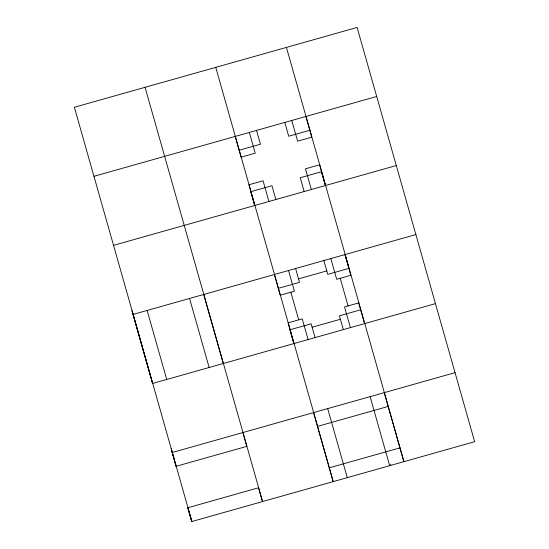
<?xml version="1.0" encoding="UTF-8"?>
<svg xmlns="http://www.w3.org/2000/svg" width="549" height="549" viewBox="0 0 549 549"><rect width="100%" height="100%" fill="white"/><g stroke="black" fill="none" stroke-linecap="round" stroke-linejoin="round"><path stroke-width="0.82" d="M390.922 464.557L389.694 465.682L370.108 396.639M93.954 176.304L376.703 96.494M239.247 150.206L260.452 144.222L256.534 130.415M309.931 130.257L288.726 136.241L284.807 122.434M113.54 245.348L396.289 165.537M435.46 303.618L152.595 383.463L133.009 314.426L415.874 234.574M298.526 278.885L326.806 270.904M278.302 288.328L299.507 282.337L295.588 268.53M360.624 309.828L339.419 315.812L343.338 329.626M312.12 327.252L340.401 319.264M242.871 432.557L246.789 446.364L176.099 466.314L172.18 452.506L455.046 372.661M317.473 426.408L388.164 406.452M191.882 521.516L74.369 107.268L357.118 27.45L474.631 441.705L191.766 521.55L187.847 507.743L258.538 487.786L262.456 501.594M329.222 467.837L399.912 447.881M187.847 507.743L191.766 521.55M286.427 47.406L403.947 461.654M305.903 116.477L311.777 137.188L297.64 141.182L291.766 120.471M325.488 185.521L319.607 164.81L305.47 168.797L311.352 189.508M345.074 254.564L348.992 268.372L327.78 274.356L323.869 260.549M384.245 392.645L403.831 461.688M325.372 185.555L321.453 171.748L300.248 177.732L304.167 191.539M344.957 254.592L350.832 275.31L336.695 279.297L330.821 258.586M364.543 323.636L358.669 302.924L344.532 306.918L350.406 327.629M340.229 278.302L348.066 305.917M275.886 199.52L271.975 185.713L250.763 191.697L254.681 205.504M315.064 337.608L311.146 323.793L289.941 329.784L293.852 343.592M249.349 132.439L255.223 153.157L241.086 157.144L235.212 136.433M268.935 201.483L263.06 180.772L248.923 184.759L254.798 205.477M288.52 270.527L294.394 291.238L280.258 295.232L274.383 274.514M308.106 339.57L302.231 318.852L288.095 322.846L293.969 343.557M327.691 408.607L347.277 477.651M290.86 292.233L298.697 319.854M215.743 67.355L333.257 481.61M313.554 412.601L333.14 481.645M145.053 87.312L262.573 501.566M203.7 294.47L223.285 363.513M189.563 298.464L209.148 367.501M147.146 310.432L166.731 379.476M176.099 466.314L171.267 448.904L172.18 452.506M152.595 383.463L132.096 310.823L133.009 314.426"/></g></svg>
